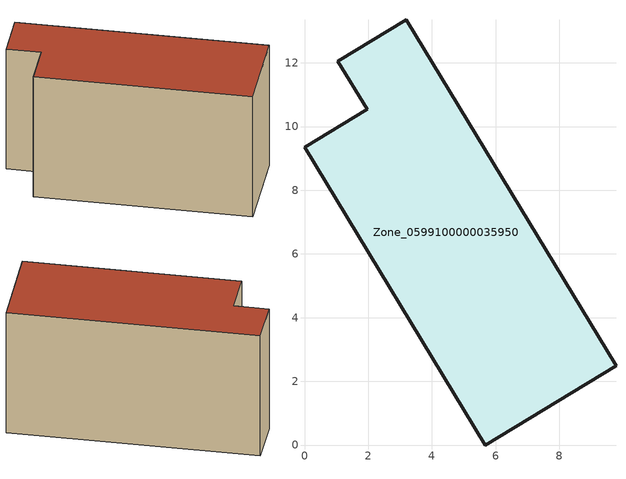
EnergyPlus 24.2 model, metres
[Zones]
Zone_0599100000035950
 floor ground (C_G): 9.78,2.5 5.68,0 0,9.35 1.96,10.55 1.05,12.04 3.19,13.35 z0
 wall outside (C_F): 5.68,0 9.78,2.5 3.19,13.35 1.05,12.04 1.96,10.55 0,9.35 5.68,0 z0:6.96
 roof outside (C_R): 0,9.35 5.68,0 9.78,2.5 3.19,13.35 1.05,12.04 1.96,10.55 z6.96
[BUILDING]
Pand.0599100000035950: North Axis=0; Terrain=City; Loads Convergence Tolerance Value=0.04; Temperature Convergence Tolerance Value=0.4; Solar Distribution=FullExterior; Maximum Number of Warmup Days=25; Minimum Number of Warmup Days=1
[Site:Location]
Rotterdam.The.Hague.AP_ZH_NLD Design_Conditions: Latitude=51.96; Longitude=4.45; Time Zone=1; Elevation=-4.5
[SITE:GROUNDTEMPERATURE:BUILDINGSURFACE]
18, 18, 18, 18, 18, 18, 18, 18, 18, 18, 18, 18
[MATERIAL] Thermal Absorptance=0.9; Solar Absorptance=0.7; Visible Absorptance=0.7
Name | Roughness | Thickness | Conductivity | Density | Specific Heat
G.TI.1992-2005 | MediumSmooth | 0.15 | 0.06 | 540 | 1210
F.TI.1992-2005 | Rough | 0.3 | 0.12 | 1920 | 840
R.TI.1992-2005 | MediumRough | 0.2 | 0.08 | 1500 | 1000
[CONSTRUCTION]
C_G: G.TI.1992-2005
C_F: F.TI.1992-2005
C_R: R.TI.1992-2005
[ZONE]
Zone_0599100000035950: Type=1; Multiplier=1; Ceiling Height=Autocalculate; Volume=Autocalculate; Floor Area=autocalculate; Part of Total Floor Area=Yes
[ZONEINFILTRATION:DESIGNFLOWRATE]
Infil_Zone_0599100000035950: Zone or ZoneList or Space or SpaceList=Zone_0599100000035950; Schedule=AlwaysOn; Design Flow Rate Calculation Method=Flow/Area; Flow Rate per Floor Area=0.0015; Constant Term Coefficient=1; Temperature Term Coefficient=0; Velocity Term Coefficient=0; Velocity Squared Term Coefficient=0
[HVACTEMPLATE:ZONE:IDEALLOADSAIRSYSTEM]
Zone_0599100000035950: Maximum Heating Supply Air Temperature=50; Minimum Cooling Supply Air Temperature=13; Maximum Heating Supply Air Humidity Ratio=0.0156; Minimum Cooling Supply Air Humidity Ratio=0.0077; Heating Limit=NoLimit; Cooling Limit=NoLimit; Dehumidification Control Type=ConstantSensibleHeatRatio; Cooling Sensible Heat Ratio=0.7; Dehumidification Setpoint=60; Humidification Control Type=None; Humidification Setpoint=30; Outdoor Air Method=None; Outdoor Air Flow Rate per Person=0.00944; Outdoor Air Flow Rate per Zone Floor Area=0; Outdoor Air Flow Rate per Zone=0; Demand Controlled Ventilation Type=None; Outdoor Air Economizer Type=NoEconomizer; Heat Recovery Type=None; Sensible Heat Recovery Effectiveness=0.7; Latent Heat Recovery Effectiveness=0.65
[ZONECONTROL:THERMOSTAT]
ThermostatControl_Zone_0599100000035950: Zone or ZoneList=Zone_0599100000035950; Control Type Schedule=DualSetpointControlType; Control 1=Thermostat_Zone_0599100000035950; Temperature Difference Between Cutout And Setpoint=0
[THERMOSTATSETPOINT:DUALSETPOINT]
Thermostat_Zone_0599100000035950: Heating Setpoint Temperature Schedule=HeatingSetpoint_Zone_0599100000035950; Cooling Setpoint Temperature Schedule=CoolingSetpoint_Zone_0599100000035950
[SCHEDULE:COMPACT]
HeatingSetpoint_Zone_0599100000035950: Through: 12/31, For: AllDays, Until: 24:00, 21
CoolingSetpoint_Zone_0599100000035950: Through: 12/31, For: AllDays, Until: 24:00, 24
DualSetpointControlType: Through: 12/31, For: AllDays, Until: 24:00, 4
AlwaysOn: Through: 12/31, For: AllDays, Until: 24:00, 1
